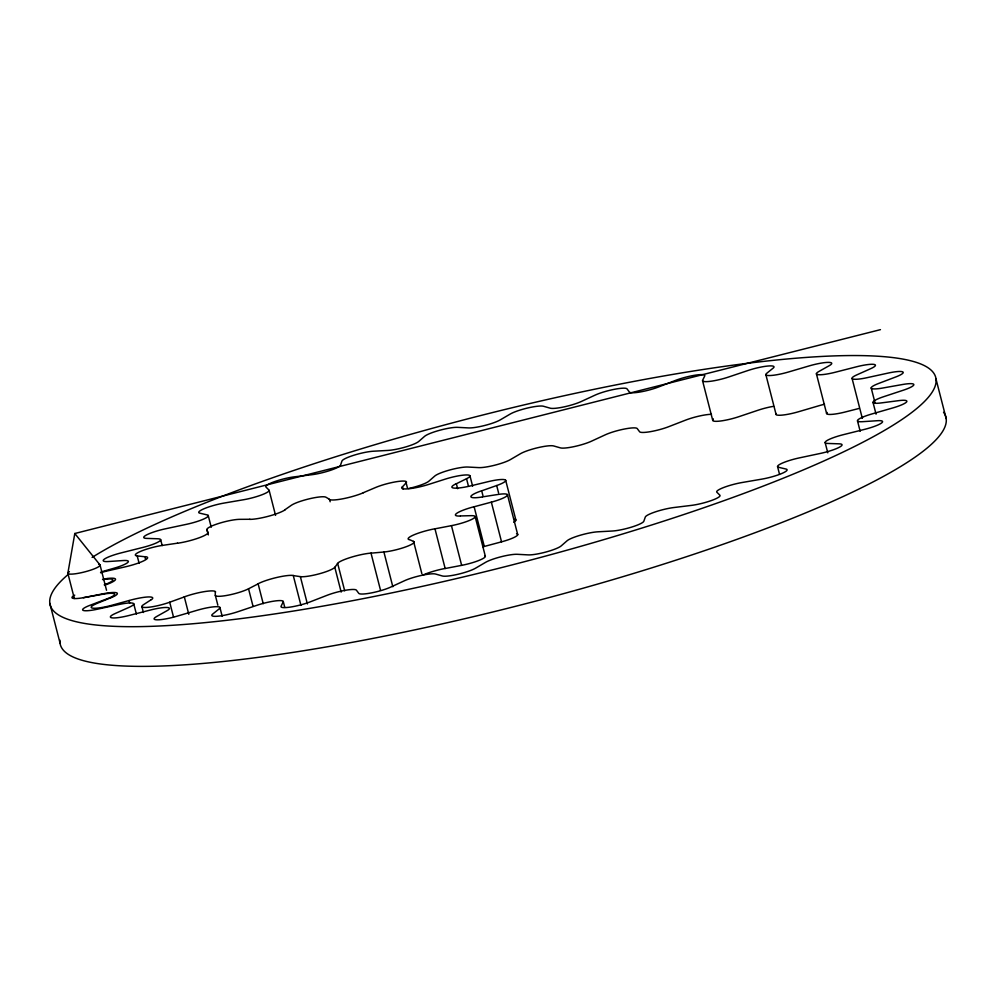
<?xml version="1.0" encoding="UTF-8"?>
<svg xmlns="http://www.w3.org/2000/svg" width="996" height="996" viewBox="0 0 996 996"><rect width="100%" height="100%" fill="white"/><g stroke="black" fill="none" stroke-linecap="round" stroke-linejoin="round"><path stroke-width="1.49" d="M67.902 572.986L74.8 533.507L880.439 329.651M713.348 418.893L712.825 419.976A18.7 3.113 -14.4 0 0 720.531 421.009A18.7 3.113 -14.4 0 0 738.845 416.689L758.105 410.215A18.7 3.125 -14.4 0 1 773.581 406.318M300.941 605.369L293.297 575.601L300.369 576.634A18.7 3.125 -14.4 0 0 319.218 573.821A18.7 3.125 -14.4 0 0 334.805 567.284L337.694 563.537L344.691 590.815M407.401 487.803L406.131 482.836L402.558 486.733L403.193 489.21M284.931 509.765L291.305 505.321A18.7 3.125 -14.4 0 1 309.669 498.722A18.7 3.125 -14.4 0 1 325.904 497.203L329.527 499.307L330.162 501.785M150.433 600.19L143.412 604.746A18.7 3.125 -14.4 0 0 148.155 607.311A18.7 3.125 -14.4 0 0 169.706 602.219L184.335 596.928L188.792 614.295M215.273 592.234L215.31 595.297A18.7 3.125 -14.4 0 0 228.221 595.16A18.7 3.125 -14.4 0 0 248.539 588.785L258.126 583.843L263.23 603.688M402.272 486.795A20.667 3.449 -14.4 0 0 408.621 488.775A20.667 3.449 -14.4 0 0 429.413 484.18L445.536 479.039A18.7 3.125 -14.4 0 1 466.277 474.943A18.7 3.125 -14.4 0 1 466.539 478.715L456.38 483.732L457.65 488.7M363.328 492.696L375.704 487.455A18.7 3.125 -14.4 0 1 397.105 481.603A18.7 3.125 -14.4 0 1 406.131 482.836M109.983 598.098L97.135 603.364A18.7 3.125 -14.4 0 0 92.889 608.183A18.7 3.125 -14.4 0 0 111.938 605.244L129.069 600.526A20.667 3.449 -14.4 0 1 148.665 596.94A20.667 3.449 -14.4 0 1 150.695 600.152M456.156 483.757A20.667 3.449 -14.4 0 0 453.778 488.065A20.667 3.449 -14.4 0 0 471.432 485.699L488.725 481.529A18.7 3.125 -14.4 0 1 505.233 479.885A18.7 3.125 -14.4 0 1 496.68 485.538L481.69 490.816L482.973 495.784M101.032 571.965L114.129 568.193A18.7 3.113 -14.4 0 0 127.6 562.628A18.7 3.113 -14.4 0 0 123.255 560.536L108.315 561.532A18.7 3.125 -14.4 0 1 104.605 558.968A18.7 3.125 -14.4 0 1 121.213 552.867L142.665 547.489A18.7 3.113 -14.4 0 0 158.439 541.886A18.7 3.113 -14.4 0 0 157.903 538.774L146.487 538.388A18.7 3.125 -14.4 0 1 146.947 534.728A18.7 3.125 -14.4 0 1 165.498 528.789L186.513 524.319A18.7 3.113 -14.4 0 0 203.906 518.941A18.7 3.113 -14.4 0 0 207.18 514.907L199.798 513.177A18.7 3.125 -14.4 0 1 204.404 508.583A18.7 3.125 -14.4 0 1 224.088 503.067L243.746 499.706A18.7 3.113 -14.4 0 0 261.985 494.763A18.7 3.113 -14.4 0 0 268.957 490.02L265.92 487.007A18.7 3.125 -14.4 0 1 274.46 481.666A18.7 3.125 -14.4 0 1 294.43 476.835L311.873 474.706A18.7 3.113 -14.4 0 0 330.162 470.436A18.7 3.113 -14.4 0 0 340.52 465.169L341.964 461.011A18.7 3.125 -14.4 0 1 354.078 455.172A18.7 3.125 -14.4 0 1 373.45 451.213L387.905 450.429A18.7 3.113 -14.4 0 0 405.459 447.017A18.7 3.113 -14.4 0 0 418.743 441.452L424.607 436.335A18.7 3.125 -14.4 0 1 439.759 430.247A18.7 3.125 -14.4 0 1 457.687 427.346L468.531 427.919A18.7 3.113 -14.4 0 0 484.566 425.516A18.7 3.113 -14.4 0 0 500.204 419.914L510.226 414.05A18.7 3.125 -14.4 0 1 527.755 407.974A18.7 3.125 -14.4 0 1 543.467 406.256L550.228 408.186A18.7 3.113 -14.4 0 0 564.047 406.891A18.7 3.113 -14.4 0 0 581.34 401.475L595.098 395.126A18.7 3.125 -14.4 0 1 614.233 389.336A18.7 3.125 -14.4 0 1 627.032 388.876L629.41 392.063A18.7 3.113 -14.4 0 0 640.416 391.938A18.7 3.113 -14.4 0 0 658.617 386.958L675.5 380.41A18.7 3.125 -14.4 0 1 695.407 375.156A18.7 3.125 -14.4 0 1 704.732 375.965L702.628 380.285A18.7 3.113 -14.4 0 0 710.335 381.319A18.7 3.113 -14.4 0 0 728.661 376.998L747.921 370.524A18.7 3.125 -14.4 0 1 767.742 366.042A18.7 3.125 -14.4 0 1 773.182 368.097L766.683 373.338A18.7 3.113 -14.4 0 0 770.755 375.504A18.7 3.113 -14.4 0 0 788.384 372.031L809.188 365.906A18.7 3.125 -14.4 0 1 828.05 362.382A18.7 3.125 -14.4 0 1 829.382 365.594L818.774 371.545A18.7 3.113 -14.4 0 0 819.036 374.733A18.7 3.113 -14.4 0 0 835.208 372.255L856.647 366.765A18.7 3.125 -14.4 0 1 873.716 364.362A18.7 3.125 -14.4 0 1 870.878 368.582L856.622 374.969A18.7 3.113 -14.4 0 0 853.049 379.065A18.7 3.113 -14.4 0 0 867.068 377.683L888.195 373.064A18.7 3.125 -14.4 0 1 902.737 371.869A18.7 3.125 -14.4 0 1 895.84 376.924L878.572 383.485A18.7 3.113 -14.4 0 0 871.338 388.278A18.7 3.113 -14.4 0 0 882.568 388.054L902.476 384.518A18.7 3.125 -14.4 0 1 913.855 384.593A18.7 3.125 -14.4 0 1 903.21 390.245L883.664 396.694A18.7 3.113 -14.4 0 0 873.081 401.998A18.7 3.113 -14.4 0 0 881.037 402.944L898.853 400.629A18.7 3.125 -14.4 0 1 906.572 401.973A18.7 3.125 -14.4 0 1 892.64 407.987L871.674 414.025A18.7 3.113 -14.4 0 0 858.203 419.602A18.7 3.113 -14.4 0 0 862.548 421.682L877.488 420.698A18.7 3.125 -14.4 0 1 881.199 423.25A18.7 3.125 -14.4 0 1 864.603 429.363L843.139 434.729A18.7 3.113 -14.4 0 0 827.365 440.332A18.7 3.113 -14.4 0 0 827.913 443.457L839.317 443.843A18.7 3.125 -14.4 0 1 838.869 447.49A18.7 3.125 -14.4 0 1 820.306 453.441L799.302 457.899A18.7 3.113 -14.4 0 0 781.91 463.289A18.7 3.113 -14.4 0 0 778.623 467.311L786.006 469.041A18.7 3.125 -14.4 0 1 781.412 473.648A18.7 3.125 -14.4 0 1 761.716 479.151L742.057 482.525A18.7 3.113 -14.4 0 0 723.818 487.455A18.7 3.113 -14.4 0 0 716.846 492.211L719.884 495.224A18.7 3.125 -14.4 0 1 711.343 500.552A18.7 3.125 -14.4 0 1 691.373 505.395L673.943 507.524A18.7 3.113 -14.4 0 0 655.642 511.782A18.7 3.113 -14.4 0 0 645.296 517.061L643.839 521.219A18.7 3.125 -14.4 0 1 631.738 527.058A18.7 3.125 -14.4 0 1 612.353 531.017L597.899 531.802A18.7 3.113 -14.4 0 0 580.357 535.213A18.7 3.113 -14.4 0 0 567.073 540.778L561.209 545.895A18.7 3.125 -14.4 0 1 546.057 551.983A18.7 3.125 -14.4 0 1 528.117 554.884L517.273 554.299A18.7 3.113 -14.4 0 0 501.237 556.714A18.7 3.113 -14.4 0 0 485.612 562.317L475.578 568.181A18.7 3.125 -14.4 0 1 458.048 574.256A18.7 3.125 -14.4 0 1 442.349 575.974L435.588 574.045A18.7 3.113 -14.4 0 0 421.756 575.339A18.7 3.113 -14.4 0 0 404.463 580.743L390.718 587.092A18.7 3.125 -14.4 0 1 371.57 592.881A18.7 3.125 -14.4 0 1 358.772 593.355L356.394 590.155A18.7 3.113 -14.4 0 0 345.388 590.292A18.7 3.113 -14.4 0 0 327.186 595.259L310.316 601.821A18.7 3.125 -14.4 0 1 290.396 607.074A18.7 3.125 -14.4 0 1 281.071 606.253L283.175 601.945A18.7 3.113 -14.4 0 0 275.469 600.912A18.7 3.113 -14.4 0 0 257.155 605.219L237.895 611.706A18.7 3.125 -14.4 0 1 218.074 616.188A18.7 3.125 -14.4 0 1 212.621 614.134L219.12 608.892A18.7 3.113 -14.4 0 0 215.049 606.726A18.7 3.113 -14.4 0 0 197.42 610.199L176.616 616.312A18.7 3.125 -14.4 0 1 157.754 619.836A18.7 3.125 -14.4 0 1 156.434 616.636L167.042 610.685A18.7 3.113 -14.4 0 0 166.78 607.485A18.7 3.113 -14.4 0 0 150.608 609.975L129.169 615.453A18.7 3.125 -14.4 0 1 112.087 617.869A18.7 3.125 -14.4 0 1 114.938 613.648L129.194 607.249A18.7 3.113 -14.4 0 0 132.754 603.165A18.7 3.113 -14.4 0 0 118.748 604.547L97.608 609.166A18.7 3.125 -14.4 0 1 83.066 610.349A18.7 3.125 -14.4 0 1 89.964 605.307L107.244 598.745A18.7 3.113 -14.4 0 0 114.478 593.952A18.7 3.113 -14.4 0 0 103.248 594.164L83.328 597.712M482.462 496.892L497.813 494.489A18.7 3.125 -14.4 0 1 507.225 495.585A18.7 3.125 -14.4 0 1 491.352 502.146L474.121 506.765L484.305 546.455L501.536 541.836A18.7 3.125 -14.4 0 0 516.526 533.744M858.801 408.522L845.392 411.946A18.7 3.113 -14.4 0 1 827.178 412.456M460.476 515.94L471.233 515.667A18.7 3.125 -14.4 0 1 471.917 519.327A18.7 3.125 -14.4 0 1 451.449 525.651L434.966 528.826L445.162 568.517L461.646 565.355A18.7 3.125 -14.4 0 0 479.823 560.076A18.7 3.125 -14.4 0 0 484.654 555.668M177.512 543.181L162.485 545.397A18.7 3.125 -14.4 0 0 141.034 551.186A18.7 3.125 -14.4 0 0 137.211 555.917L139.129 563.35M102.538 579.572L104.767 579.286A18.7 3.113 -14.4 0 1 104.207 584.826M103.323 578.962L107.493 578.539M421.856 573.671L413.577 541.426A18.7 3.125 -14.4 0 1 405.422 547.003A18.7 3.125 -14.4 0 1 383.908 552.008L371.01 553.166L380.559 590.379M249.921 519.277L239.712 519.339A18.7 3.125 -14.4 0 0 219.095 523.336A18.7 3.125 -14.4 0 0 206.956 529.523L208.313 534.902M137.211 555.917L144.918 556.752L145.553 559.229M409.269 539.521L413.577 541.426M74.8 533.507L99.986 564.919M936.003 378.99L946.2 418.681M871.189 387.905L874.961 402.608M873.031 402.421L876.057 414.174M852.09 378.48L862.275 418.171M857.531 421.022L860.171 431.318M816.396 373.774L826.593 413.465M825.136 442.535L827.776 452.819M765.899 374.795L776.096 414.485M777.59 466.75L779.482 474.108M702.553 380.721L712.738 420.412M505.669 480.271L515.853 519.962M507.412 494.551L517.733 534.715M496.68 485.538L498.598 492.983M491.352 502.146L501.536 541.836M469.988 475.926L472.627 486.222M466.539 478.715L468.456 486.148M475.142 516.588L485.338 556.278M451.449 525.651L461.646 565.355M383.908 552.008L392.822 586.731M334.805 567.284L341.167 592.085M300.369 576.634L307.378 603.925M269.144 490.381L275.556 515.38M283.262 601.509L284.769 607.386M248.539 588.785L252.996 606.153M208.226 515.467L211.239 527.233M206.956 529.523L207.591 532.013M219.904 607.436L222.17 616.25M215.31 595.297L217.85 605.219M160.667 539.695L162.186 545.571M169.706 602.219L173.528 617.097M141.893 606.614L143.399 612.49M133.725 603.75L136.365 614.034M129.069 600.526L129.704 603.003M100.086 565.155L106.522 590.255M67.89 573.422L74.327 598.484M49.8 603.24L59.997 642.93M943.536 412.294A457.164 76.244 -14.4 0 1 524.73 603.962A457.164 76.244 -14.4 0 1 59.934 640.117M862.262 417.747A18.7 3.113 -14.4 0 1 862.573 417.237M408.534 488.526A18.7 3.113 -14.4 0 0 428.927 481.143L434.791 476.026A18.7 3.125 -14.4 0 1 449.943 469.938A18.7 3.125 -14.4 0 1 467.883 467.037L478.727 467.61A18.7 3.113 -14.4 0 0 494.763 465.207A18.7 3.113 -14.4 0 0 510.388 459.604L520.422 453.74A18.7 3.125 -14.4 0 1 537.952 447.665A18.7 3.125 -14.4 0 1 553.652 445.947L560.412 447.876A18.7 3.113 -14.4 0 0 574.244 446.582A18.7 3.113 -14.4 0 0 591.537 441.166L605.282 434.816A18.7 3.125 -14.4 0 1 624.43 429.027A18.7 3.125 -14.4 0 1 637.228 428.566L639.606 431.754A18.7 3.113 -14.4 0 0 650.612 431.629A18.7 3.113 -14.4 0 0 668.814 426.649L685.684 420.1A18.7 3.125 -14.4 0 1 711.48 414.299M776.307 413.577A18.7 3.113 -14.4 0 0 798.58 411.722L819.384 405.609A18.7 3.125 -14.4 0 1 824.514 404.227M92.105 557.399A457.164 76.244 -14.4 0 1 844.222 355.634A457.164 76.244 -14.4 0 1 572.912 548.535A457.164 76.244 -14.4 0 1 68.537 574.169M74.737 595.147A18.7 3.125 -14.4 0 0 85.208 597.351L101.891 594.027A20.667 3.449 -14.4 0 1 116.843 592.894A20.667 3.449 -14.4 0 1 110.17 598.098M98.816 564.421A16.621 2.776 -14.4 0 1 83.627 572.165A16.621 2.776 -14.4 0 1 69.396 571.642M184.16 596.928A20.667 3.449 -14.4 0 1 205.188 591.5A20.667 3.449 -14.4 0 1 215.572 592.159M257.864 583.88A20.667 3.449 -14.4 0 1 276.639 577.506A20.667 3.449 -14.4 0 1 293.571 575.514M337.383 563.599A20.667 3.449 -14.4 0 1 350.654 557.399A20.667 3.449 -14.4 0 1 371.209 553.079M408.97 539.608A20.667 3.449 -14.4 0 1 414.436 534.628A20.667 3.449 -14.4 0 1 435.065 528.752M422.839 575.115A20.667 3.449 -14.4 0 1 445.262 568.442M460.239 516.04A20.667 3.449 -14.4 0 1 456.965 513.164A20.667 3.449 -14.4 0 1 474.096 506.715M482.923 546.779A20.667 3.449 -14.4 0 1 484.293 546.406M482.338 496.967A20.667 3.449 -14.4 0 1 470.884 496.68A20.667 3.449 -14.4 0 1 481.554 490.804M514.596 519.327A18.7 3.125 -14.4 0 1 513.774 522.24M363.552 492.671A20.667 3.449 -14.4 0 1 343.209 498.71A20.667 3.449 -14.4 0 1 329.24 499.394M285.23 509.703A20.667 3.449 -14.4 0 1 268.845 516.14A20.667 3.449 -14.4 0 1 249.685 519.364M207.99 532.337A20.667 3.449 -14.4 0 1 198.403 538.052A20.667 3.449 -14.4 0 1 177.35 543.268M145.192 556.652A20.667 3.449 -14.4 0 1 144.059 560.661A20.667 3.449 -14.4 0 1 124.761 566.961L107.568 570.882A18.7 3.125 -14.4 0 0 100.546 572.75M107.68 578.452A20.667 3.449 -14.4 0 1 104.854 585.125"/></g></svg>
